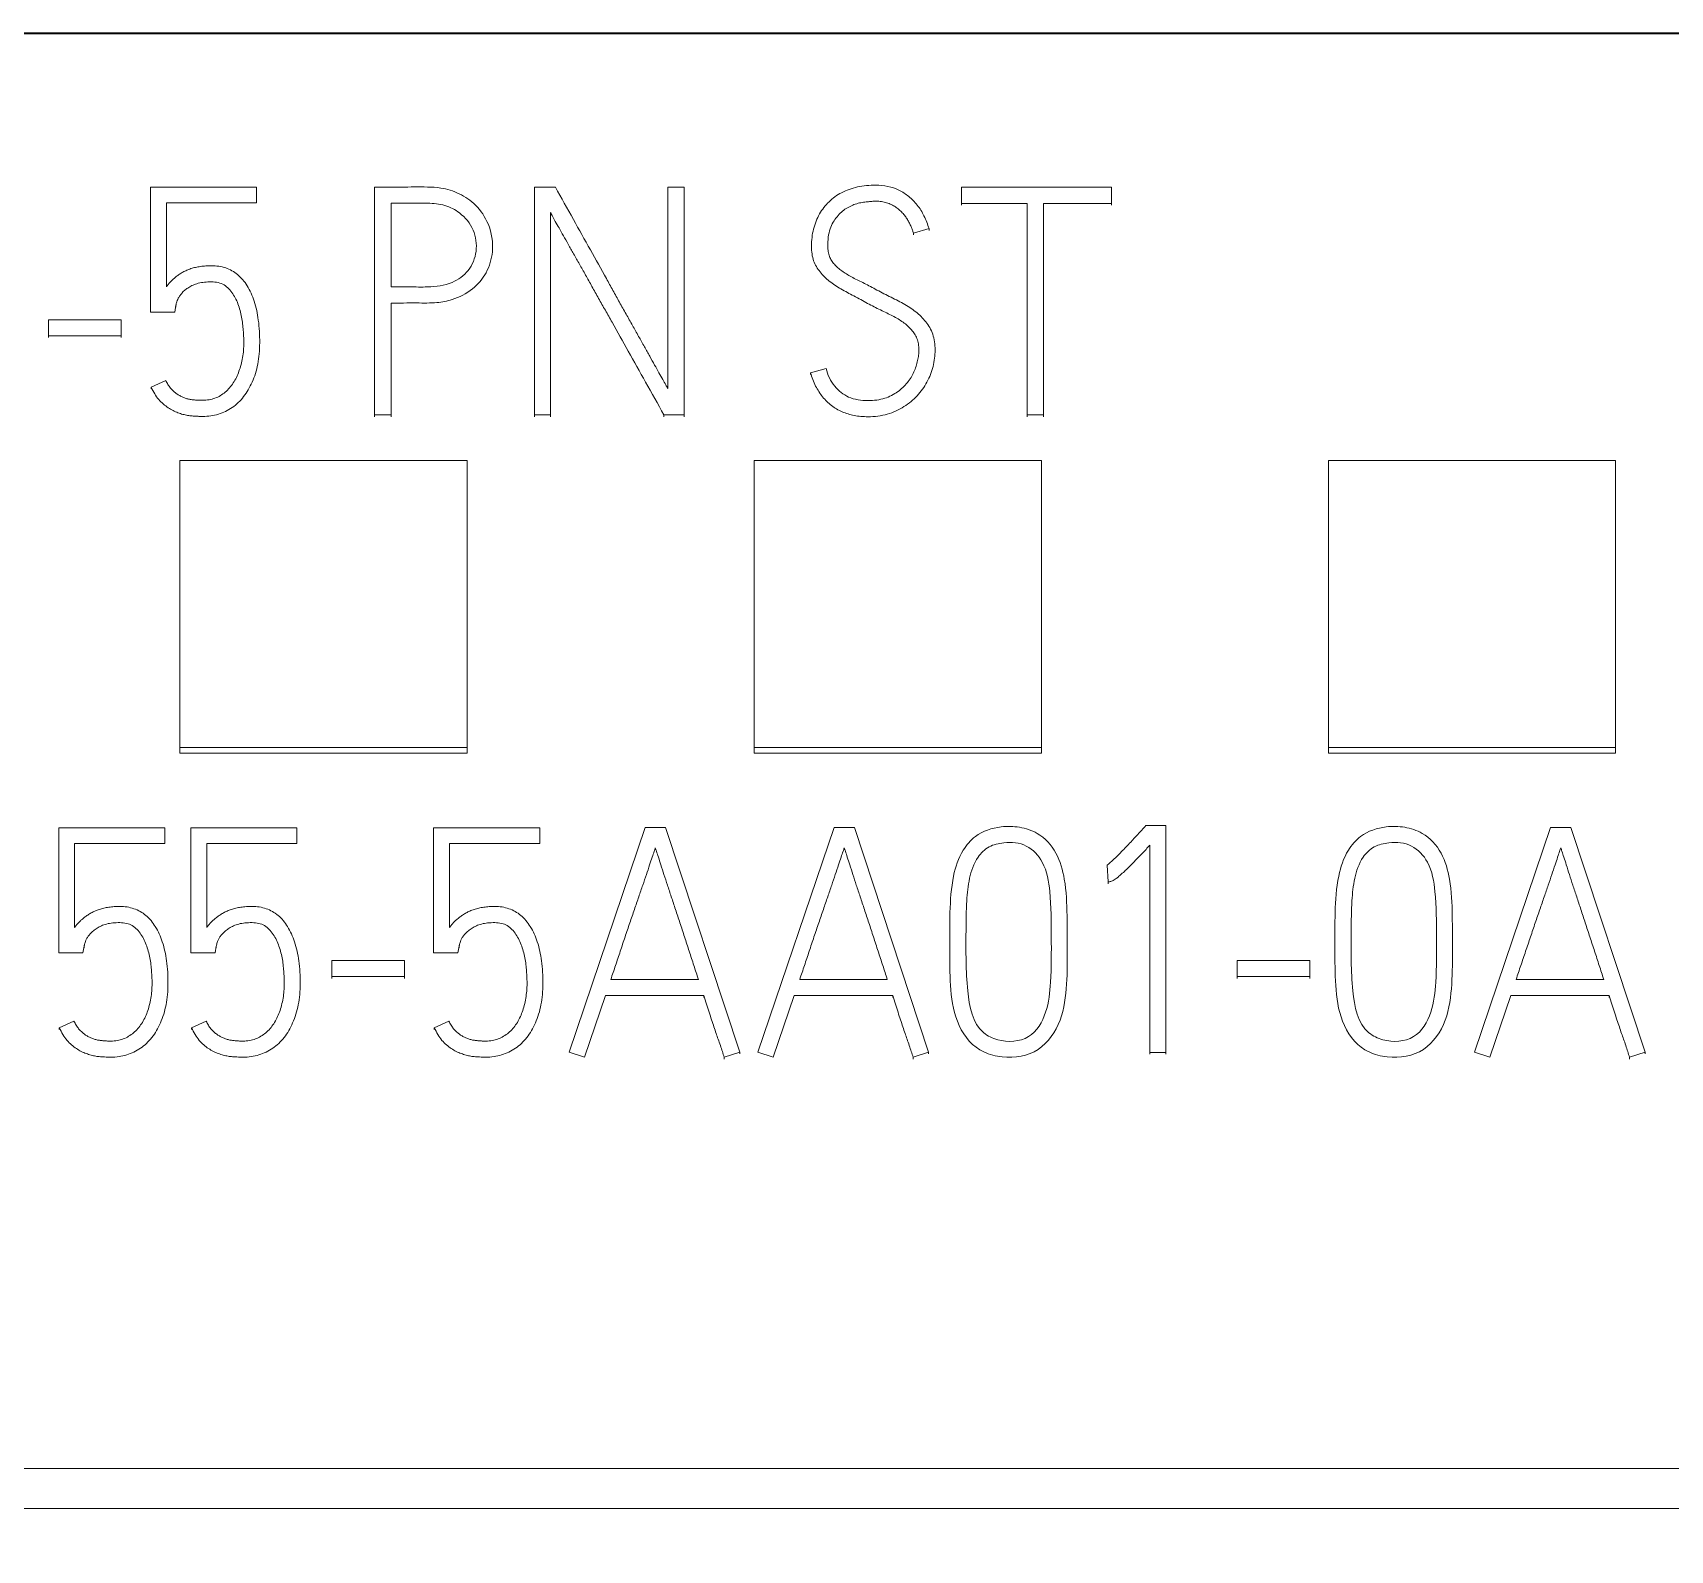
# Model space of a CAD drawing. Header units: millimetres. Extents: x 4137 to 6698, y 1400 to 3585.
# Drawn here: x 5122.82 to 5134.23, y 3077.21 to 3087.78 of the extents above; entities that cross this region are included whole.
import ezdxf

# ---------------------------------------------------------------- set-up
doc = ezdxf.new("R2010")
doc.units = ezdxf.units.MM
doc.layers.add('000-PI-Oprema', color=30, linetype='Continuous', lineweight=5)

msp = doc.modelspace()

# ---------------------------------------------------------------- linework, layer by layer
at = {"color": 0, "linetype": 'ByBlock', "lineweight": 0, "ltscale": 0.25}
msp.add_lwpolyline([(5111.448, 3087.785), (5146.248, 3087.785), (5146.248, 2940.778), (5111.448, 2940.778), (5111.448, 3087.785)], dxfattribs=at)
at = {"layer": '000-PI-Oprema', "color": 0, "linetype": 'ByBlock', "lineweight": 0}
for p, q in [((5141.248, 3087.778), (5116.448, 3087.778)), ((5123.642, 3086.71), (5123.642, 3085.838)), ((5124.381, 3086.71), (5123.642, 3086.71)), ((5124.381, 3086.6), (5124.381, 3086.71)), ((5125.204, 3085.123), (5125.204, 3086.71)), ((5126.318, 3086.71), (5126.318, 3085.123)), ((5126.463, 3086.71), (5126.318, 3086.71)), ((5127.359, 3086.71), (5127.246, 3086.71)), ((5127.246, 3086.71), (5127.246, 3085.306)), ((5127.359, 3085.123), (5127.359, 3086.71)), ((5130.337, 3086.708), (5129.292, 3086.708)), ((5129.292, 3086.708), (5129.292, 3086.596)), ((5130.337, 3086.596), (5130.337, 3086.708)), ((5123.753, 3086.6), (5124.381, 3086.6)), ((5123.753, 3086.015), (5123.753, 3086.6)), ((5125.318, 3086.015), (5125.318, 3086.598)), ((5126.429, 3085.123), (5126.429, 3086.532)), ((5129.292, 3086.596), (5129.749, 3086.596)), ((5129.292, 3086.596), (5129.292, 3086.583)), ((5129.749, 3086.596), (5129.749, 3085.123)), ((5129.862, 3085.123), (5129.862, 3086.596)), ((5129.862, 3086.596), (5130.337, 3086.596)), ((5130.337, 3086.596), (5130.337, 3086.583)), ((5128.957, 3086.389), (5129.066, 3086.42)), ((5129.066, 3086.42), (5129.066, 3086.407)), ((5126.025, 3086.284), (5126.025, 3086.296)), ((5128.247, 3086.299), (5128.247, 3086.287)), ((5128.957, 3086.389), (5128.957, 3086.376)), ((5123.642, 3085.838), (5123.811, 3085.838)), ((5123.811, 3085.838), (5123.82, 3085.887)), ((5123.82, 3085.887), (5123.82, 3085.874)), ((5125.318, 3085.902), (5125.318, 3085.123)), ((5123.438, 3085.786), (5122.932, 3085.786)), ((5122.932, 3085.786), (5122.932, 3085.673)), ((5123.438, 3085.673), (5123.438, 3085.786)), ((5122.932, 3085.673), (5123.438, 3085.673)), ((5122.932, 3085.673), (5122.932, 3085.661)), ((5123.438, 3085.673), (5123.438, 3085.661)), ((5124.403, 3085.62), (5124.403, 3085.633)), ((5129.108, 3085.562), (5129.108, 3085.574)), ((5128.349, 3085.447), (5128.24, 3085.416)), ((5128.24, 3085.416), (5128.24, 3085.403)), ((5123.749, 3085.363), (5123.647, 3085.317)), ((5123.647, 3085.317), (5123.647, 3085.304)), ((5125.204, 3085.123), (5125.204, 3085.11)), ((5125.318, 3085.123), (5125.204, 3085.123)), ((5125.318, 3085.123), (5125.318, 3085.11)), ((5126.318, 3085.123), (5126.318, 3085.11)), ((5126.318, 3085.123), (5126.429, 3085.123)), ((5126.429, 3085.123), (5126.429, 3085.11)), ((5127.219, 3085.123), (5127.359, 3085.123)), ((5127.219, 3085.123), (5127.219, 3085.11)), ((5127.359, 3085.123), (5127.359, 3085.11)), ((5129.749, 3085.123), (5129.862, 3085.123)), ((5129.749, 3085.123), (5129.749, 3085.11)), ((5129.862, 3085.123), (5129.862, 3085.11)), ((5123.848, 3084.806), (5125.848, 3084.806)), ((5123.848, 3082.805), (5123.848, 3084.806)), ((5125.848, 3084.806), (5125.848, 3082.805)), ((5127.848, 3082.805), (5127.848, 3084.806)), ((5127.848, 3084.806), (5129.848, 3084.806)), ((5129.848, 3084.806), (5129.848, 3082.805)), ((5131.848, 3084.806), (5131.848, 3082.805)), ((5133.848, 3084.806), (5131.848, 3084.806)), ((5133.848, 3082.805), (5133.848, 3084.806)), ((5125.848, 3082.805), (5123.848, 3082.805)), ((5123.848, 3082.805), (5123.848, 3082.767)), ((5123.848, 3082.767), (5125.848, 3082.767)), ((5125.848, 3082.805), (5125.848, 3082.767)), ((5129.848, 3082.805), (5127.848, 3082.805)), ((5127.848, 3082.805), (5127.848, 3082.767)), ((5127.848, 3082.767), (5129.848, 3082.767)), ((5129.848, 3082.805), (5129.848, 3082.767)), ((5131.848, 3082.805), (5133.848, 3082.805)), ((5131.848, 3082.805), (5131.848, 3082.767)), ((5133.848, 3082.767), (5131.848, 3082.767)), ((5133.848, 3082.805), (5133.848, 3082.767)), ((5123.742, 3082.247), (5123.003, 3082.247)), ((5123.003, 3082.247), (5123.003, 3081.375)), ((5123.742, 3082.137), (5123.742, 3082.247)), ((5124.663, 3082.247), (5123.924, 3082.247)), ((5123.924, 3082.247), (5123.924, 3081.375)), ((5124.663, 3082.137), (5124.663, 3082.247)), ((5126.354, 3082.247), (5125.615, 3082.247)), ((5125.615, 3082.247), (5125.615, 3081.375)), ((5126.354, 3082.137), (5126.354, 3082.247)), ((5127.088, 3082.249), (5126.558, 3080.684)), ((5127.23, 3082.249), (5127.088, 3082.249)), ((5127.747, 3080.684), (5127.23, 3082.249)), ((5128.404, 3082.249), (5127.874, 3080.684)), ((5128.546, 3082.249), (5128.404, 3082.249)), ((5129.063, 3080.684), (5128.546, 3082.249)), ((5130.575, 3082.262), (5130.715, 3082.262)), ((5130.715, 3082.262), (5130.715, 3080.681)), ((5133.395, 3082.249), (5132.865, 3080.684)), ((5133.537, 3082.249), (5133.395, 3082.249)), ((5134.054, 3080.684), (5133.537, 3082.249)), ((5123.114, 3081.551), (5123.114, 3082.137)), ((5123.114, 3082.137), (5123.742, 3082.137)), ((5124.035, 3081.551), (5124.035, 3082.137)), ((5124.035, 3082.137), (5124.663, 3082.137)), ((5125.726, 3081.551), (5125.726, 3082.137)), ((5125.726, 3082.137), (5126.354, 3082.137)), ((5130.604, 3080.681), (5130.604, 3082.125)), ((5130.313, 3081.87), (5130.306, 3081.987)), ((5130.306, 3081.987), (5130.306, 3081.974)), ((5130.313, 3081.87), (5130.313, 3081.857)), ((5123.172, 3081.375), (5123.181, 3081.423)), ((5123.181, 3081.423), (5123.181, 3081.411)), ((5124.093, 3081.375), (5124.101, 3081.423)), ((5124.101, 3081.423), (5124.101, 3081.411)), ((5125.784, 3081.375), (5125.792, 3081.423)), ((5125.792, 3081.423), (5125.792, 3081.411)), ((5129.21, 3081.49), (5129.21, 3081.477)), ((5130.029, 3081.459), (5130.029, 3081.471)), ((5131.893, 3081.49), (5131.893, 3081.477)), ((5132.712, 3081.459), (5132.712, 3081.471)), ((5123.003, 3081.375), (5123.172, 3081.375)), ((5123.924, 3081.375), (5124.093, 3081.375)), ((5124.905, 3081.322), (5124.905, 3081.21)), ((5125.411, 3081.322), (5124.905, 3081.322)), ((5125.411, 3081.21), (5125.411, 3081.322)), ((5125.615, 3081.375), (5125.784, 3081.375)), ((5131.212, 3081.322), (5131.718, 3081.322)), ((5131.212, 3081.21), (5131.212, 3081.322)), ((5131.718, 3081.322), (5131.718, 3081.21)), ((5123.764, 3081.157), (5123.764, 3081.169)), ((5124.685, 3081.157), (5124.685, 3081.169)), ((5124.905, 3081.21), (5125.411, 3081.21)), ((5124.905, 3081.21), (5124.905, 3081.197)), ((5125.411, 3081.21), (5125.411, 3081.197)), ((5126.376, 3081.157), (5126.376, 3081.169)), ((5127.459, 3081.19), (5126.849, 3081.19)), ((5128.775, 3081.19), (5128.165, 3081.19)), ((5131.212, 3081.21), (5131.212, 3081.197)), ((5131.718, 3081.21), (5131.212, 3081.21)), ((5131.718, 3081.21), (5131.718, 3081.197)), ((5133.766, 3081.19), (5133.156, 3081.19)), ((5126.665, 3080.649), (5126.811, 3081.078)), ((5126.811, 3081.078), (5127.497, 3081.078)), ((5127.497, 3081.078), (5127.497, 3081.065)), ((5127.981, 3080.649), (5128.127, 3081.078)), ((5128.127, 3081.078), (5128.813, 3081.078)), ((5128.813, 3081.078), (5128.813, 3081.065)), ((5132.971, 3080.649), (5133.118, 3081.078)), ((5133.118, 3081.078), (5133.804, 3081.078)), ((5133.804, 3081.078), (5133.804, 3081.065)), ((5123.109, 3080.9), (5123.007, 3080.853)), ((5123.007, 3080.853), (5123.007, 3080.841)), ((5124.03, 3080.9), (5123.928, 3080.853)), ((5123.928, 3080.853), (5123.928, 3080.841)), ((5125.721, 3080.9), (5125.619, 3080.853)), ((5125.619, 3080.853), (5125.619, 3080.841)), ((5126.558, 3080.684), (5126.665, 3080.649)), ((5127.639, 3080.649), (5127.747, 3080.684)), ((5127.639, 3080.649), (5127.639, 3080.636)), ((5127.747, 3080.684), (5127.747, 3080.671)), ((5127.874, 3080.684), (5127.981, 3080.649)), ((5128.955, 3080.649), (5129.063, 3080.684)), ((5128.955, 3080.649), (5128.955, 3080.636)), ((5129.063, 3080.684), (5129.063, 3080.671)), ((5130.715, 3080.681), (5130.604, 3080.681)), ((5130.604, 3080.681), (5130.604, 3080.669)), ((5130.715, 3080.681), (5130.715, 3080.669)), ((5132.865, 3080.684), (5132.971, 3080.649)), ((5133.946, 3080.649), (5134.054, 3080.684)), ((5133.946, 3080.649), (5133.946, 3080.636)), ((5134.054, 3080.684), (5134.054, 3080.671)), ((5141.248, 3077.784), (5116.448, 3077.784)), ((5141.348, 3077.504), (5116.348, 3077.504))]:
    msp.add_line(p, q, dxfattribs=at)
for points, knots in [([(5125.204, 3086.71), (5125.266, 3086.71), (5125.389, 3086.709), (5125.542, 3086.712), (5125.679, 3086.706), (5125.798, 3086.668), (5125.918, 3086.586), (5126.011, 3086.445), (5126.038, 3086.272), (5125.99, 3086.11), (5125.888, 3085.991), (5125.762, 3085.925), (5125.627, 3085.9), (5125.513, 3085.903), (5125.406, 3085.902), (5125.347, 3085.902), (5125.318, 3085.902)], [0, 0, 0, 0, 0.093054, 0.186108, 0.233138, 0.300348, 0.37133, 0.450927, 0.550731, 0.628401, 0.702858, 0.783505, 0.838036, 0.909661, 0.955896, 1, 1, 1, 1]), ([(5127.246, 3085.306), (5127.241, 3085.315), (5127.23, 3085.336), (5127.209, 3085.373), (5127.183, 3085.419), (5127.153, 3085.472), (5127.119, 3085.533), (5127.082, 3085.599), (5127.042, 3085.671), (5126.999, 3085.747), (5126.955, 3085.826), (5126.909, 3085.907), (5126.864, 3085.99), (5126.796, 3086.111), (5126.704, 3086.276), (5126.586, 3086.489), (5126.504, 3086.635), (5126.463, 3086.71)], [0, 0, 0, 0, 0.019057, 0.045144, 0.078261, 0.117077, 0.160259, 0.207807, 0.259003, 0.31313, 0.370188, 0.428711, 0.487234, 0.545757, 0.688172, 0.839586, 1, 1, 1, 1]), ([(5129.066, 3086.42), (5129.056, 3086.45), (5129.034, 3086.508), (5128.987, 3086.585), (5128.927, 3086.646), (5128.858, 3086.691), (5128.779, 3086.718), (5128.701, 3086.725), (5128.63, 3086.721), (5128.568, 3086.712), (5128.51, 3086.695), (5128.457, 3086.672), (5128.41, 3086.644), (5128.368, 3086.609), (5128.332, 3086.568), (5128.302, 3086.523), (5128.278, 3086.472), (5128.26, 3086.417), (5128.249, 3086.358), (5128.246, 3086.3), (5128.249, 3086.245), (5128.26, 3086.197), (5128.28, 3086.155), (5128.306, 3086.118), (5128.336, 3086.084), (5128.371, 3086.053), (5128.41, 3086.025), (5128.452, 3085.999), (5128.497, 3085.975), (5128.543, 3085.951), (5128.59, 3085.926), (5128.637, 3085.9), (5128.682, 3085.876), (5128.727, 3085.854), (5128.77, 3085.833), (5128.811, 3085.813), (5128.85, 3085.792), (5128.885, 3085.769), (5128.916, 3085.744), (5128.943, 3085.717), (5128.966, 3085.688), (5128.983, 3085.655), (5128.993, 3085.616), (5128.996, 3085.577), (5128.993, 3085.538), (5128.987, 3085.501), (5128.976, 3085.461), (5128.961, 3085.421), (5128.941, 3085.383), (5128.915, 3085.347), (5128.884, 3085.313), (5128.847, 3085.283), (5128.805, 3085.257), (5128.756, 3085.236), (5128.7, 3085.225), (5128.615, 3085.219), (5128.505, 3085.235), (5128.398, 3085.32), (5128.358, 3085.402), (5128.349, 3085.447)], [0, 0, 0, 0, 0.029502, 0.056552, 0.082213, 0.107035, 0.131706, 0.157625, 0.177725, 0.196768, 0.215008, 0.232485, 0.249262, 0.265692, 0.282067, 0.298646, 0.315747, 0.333416, 0.35172, 0.370963, 0.387214, 0.402039, 0.415923, 0.429557, 0.443355, 0.457518, 0.472137, 0.48722, 0.502837, 0.518847, 0.535063, 0.551489, 0.567151, 0.582304, 0.596956, 0.611001, 0.624363, 0.637091, 0.649186, 0.660727, 0.671894, 0.683121, 0.695107, 0.708316, 0.719066, 0.730707, 0.743348, 0.756492, 0.769735, 0.783289, 0.797204, 0.811603, 0.826753, 0.842746, 0.859925, 0.878764, 0.920226, 0.957605, 1, 1, 1, 1]), ([(5125.318, 3086.598), (5125.36, 3086.598), (5125.445, 3086.597), (5125.571, 3086.6), (5125.693, 3086.589), (5125.811, 3086.529), (5125.902, 3086.416), (5125.924, 3086.263), (5125.867, 3086.122), (5125.737, 3086.029), (5125.588, 3086.011), (5125.445, 3086.015), (5125.36, 3086.015), (5125.318, 3086.015)], [0, 0, 0, 0, 0.084625, 0.169251, 0.250364, 0.325848, 0.426643, 0.527499, 0.623199, 0.715506, 0.830749, 0.915375, 1, 1, 1, 1]), ([(5126.429, 3086.532), (5126.434, 3086.523), (5126.445, 3086.503), (5126.464, 3086.467), (5126.49, 3086.422), (5126.52, 3086.369), (5126.554, 3086.309), (5126.591, 3086.243), (5126.631, 3086.171), (5126.674, 3086.096), (5126.718, 3086.016), (5126.764, 3085.934), (5126.811, 3085.851), (5126.88, 3085.729), (5126.973, 3085.562), (5127.094, 3085.347), (5127.177, 3085.199), (5127.219, 3085.123)], [0, 0, 0, 0, 0.017881, 0.043036, 0.075471, 0.113785, 0.156579, 0.203853, 0.254825, 0.308715, 0.365522, 0.423995, 0.482881, 0.542179, 0.685414, 0.838021, 1, 1, 1, 1]), ([(5128.24, 3085.416), (5128.249, 3085.384), (5128.272, 3085.325), (5128.321, 3085.247), (5128.384, 3085.185), (5128.46, 3085.141), (5128.546, 3085.115), (5128.631, 3085.108), (5128.709, 3085.113), (5128.775, 3085.126), (5128.836, 3085.149), (5128.891, 3085.179), (5128.941, 3085.214), (5128.984, 3085.255), (5129.021, 3085.301), (5129.052, 3085.351), (5129.077, 3085.404), (5129.095, 3085.46), (5129.105, 3085.517), (5129.109, 3085.575), (5129.105, 3085.631), (5129.093, 3085.684), (5129.072, 3085.731), (5129.043, 3085.772), (5129.011, 3085.809), (5128.973, 3085.842), (5128.931, 3085.871), (5128.886, 3085.899), (5128.838, 3085.924), (5128.789, 3085.948), (5128.739, 3085.973), (5128.693, 3085.998), (5128.648, 3086.022), (5128.605, 3086.044), (5128.565, 3086.064), (5128.526, 3086.083), (5128.491, 3086.104), (5128.459, 3086.125), (5128.43, 3086.147), (5128.406, 3086.171), (5128.386, 3086.198), (5128.371, 3086.227), (5128.362, 3086.261), (5128.359, 3086.306), (5128.362, 3086.359), (5128.374, 3086.417), (5128.396, 3086.464), (5128.423, 3086.503), (5128.454, 3086.536), (5128.488, 3086.561), (5128.524, 3086.58), (5128.561, 3086.595), (5128.599, 3086.603), (5128.634, 3086.607), (5128.666, 3086.61), (5128.699, 3086.612), (5128.734, 3086.61), (5128.77, 3086.602), (5128.803, 3086.589), (5128.831, 3086.572), (5128.857, 3086.553), (5128.88, 3086.531), (5128.899, 3086.508), (5128.916, 3086.484), (5128.929, 3086.459), (5128.941, 3086.434), (5128.95, 3086.411), (5128.955, 3086.396), (5128.957, 3086.389)], [0, 0, 0, 0, 0.030216, 0.057834, 0.084112, 0.110126, 0.13699, 0.166062, 0.187444, 0.207786, 0.227532, 0.246694, 0.265147, 0.28321, 0.301078, 0.318906, 0.33698, 0.354995, 0.372624, 0.390132, 0.408102, 0.424528, 0.439934, 0.454952, 0.469937, 0.485134, 0.500714, 0.516729, 0.533253, 0.550073, 0.566929, 0.583824, 0.598837, 0.613277, 0.627146, 0.64033, 0.652736, 0.664395, 0.675364, 0.685785, 0.695827, 0.705789, 0.716159, 0.727332, 0.74751, 0.765141, 0.780786, 0.795151, 0.808601, 0.821478, 0.833928, 0.845962, 0.857807, 0.868933, 0.878649, 0.88698, 0.899043, 0.910208, 0.920757, 0.930874, 0.940594, 0.950061, 0.959303, 0.96829, 0.9771, 0.985473, 0.993098, 1, 1, 1, 1]), ([(5123.647, 3085.317), (5123.654, 3085.301), (5123.67, 3085.27), (5123.698, 3085.23), (5123.731, 3085.198), (5123.764, 3085.173), (5123.799, 3085.152), (5123.833, 3085.137), (5123.867, 3085.126), (5123.9, 3085.119), (5123.932, 3085.115), (5123.96, 3085.114), (5123.985, 3085.112), (5124.018, 3085.112), (5124.062, 3085.115), (5124.116, 3085.126), (5124.166, 3085.146), (5124.213, 3085.173), (5124.255, 3085.208), (5124.293, 3085.25), (5124.325, 3085.298), (5124.352, 3085.352), (5124.375, 3085.412), (5124.391, 3085.478), (5124.401, 3085.55), (5124.405, 3085.652), (5124.398, 3085.776), (5124.371, 3085.911), (5124.323, 3086.021), (5124.255, 3086.103), (5124.167, 3086.153), (5124.088, 3086.163), (5124.029, 3086.161), (5123.991, 3086.157), (5123.957, 3086.151), (5123.925, 3086.142), (5123.895, 3086.131), (5123.869, 3086.118), (5123.844, 3086.103), (5123.822, 3086.087), (5123.802, 3086.07), (5123.784, 3086.052), (5123.767, 3086.034), (5123.758, 3086.021), (5123.753, 3086.015)], [0, 0, 0, 0, 0.024069, 0.045895, 0.065947, 0.084694, 0.102332, 0.119106, 0.135048, 0.150058, 0.164263, 0.177124, 0.187995, 0.196882, 0.221955, 0.246228, 0.270266, 0.294235, 0.318316, 0.3431, 0.368916, 0.395996, 0.424718, 0.455141, 0.487371, 0.521739, 0.59301, 0.653818, 0.706175, 0.751859, 0.794087, 0.838462, 0.856298, 0.873015, 0.888721, 0.903495, 0.9174, 0.930548, 0.943125, 0.955271, 0.967063, 0.978466, 0.989425, 1, 1, 1, 1]), ([(5123.82, 3085.887), (5123.82, 3085.889), (5123.821, 3085.895), (5123.824, 3085.905), (5123.829, 3085.92), (5123.836, 3085.937), (5123.849, 3085.956), (5123.864, 3085.975), (5123.884, 3085.994), (5123.91, 3086.012), (5123.94, 3086.028), (5123.977, 3086.041), (5124.02, 3086.048), (5124.067, 3086.051), (5124.114, 3086.047), (5124.156, 3086.03), (5124.19, 3086.002), (5124.216, 3085.967), (5124.239, 3085.928), (5124.257, 3085.885), (5124.27, 3085.839), (5124.28, 3085.792), (5124.286, 3085.746), (5124.289, 3085.702), (5124.292, 3085.662), (5124.293, 3085.619), (5124.291, 3085.573), (5124.285, 3085.522), (5124.274, 3085.473), (5124.26, 3085.427), (5124.242, 3085.384), (5124.22, 3085.345), (5124.194, 3085.311), (5124.164, 3085.281), (5124.13, 3085.256), (5124.092, 3085.238), (5124.05, 3085.227), (5124.012, 3085.224), (5123.981, 3085.225), (5123.956, 3085.226), (5123.932, 3085.228), (5123.908, 3085.232), (5123.884, 3085.239), (5123.862, 3085.248), (5123.84, 3085.26), (5123.819, 3085.274), (5123.799, 3085.29), (5123.78, 3085.31), (5123.763, 3085.335), (5123.753, 3085.353), (5123.749, 3085.363)], [0, 0, 0, 0, 0.003835, 0.010291, 0.019409, 0.030552, 0.043292, 0.05784, 0.074033, 0.091897, 0.111744, 0.133944, 0.159245, 0.188187, 0.215554, 0.240583, 0.265389, 0.291021, 0.31727, 0.344637, 0.372616, 0.400483, 0.428409, 0.454895, 0.478324, 0.498718, 0.529219, 0.559061, 0.588457, 0.616902, 0.643928, 0.66984, 0.694837, 0.719271, 0.743714, 0.768159, 0.792837, 0.81861, 0.833136, 0.847541, 0.86185, 0.876011, 0.890073, 0.904195, 0.91847, 0.932995, 0.947925, 0.96372, 0.980987, 1, 1, 1, 1]), ([(5129.696, 3082.25), (5129.739, 3082.243), (5129.844, 3082.209), (5129.963, 3082.076), (5130.02, 3081.868), (5130.029, 3081.634), (5130.029, 3081.38), (5130.028, 3081.126), (5129.988, 3080.869), (5129.817, 3080.655), (5129.582, 3080.636), (5129.372, 3080.706), (5129.243, 3080.894), (5129.21, 3081.149), (5129.21, 3081.403), (5129.209, 3081.657), (5129.223, 3081.891), (5129.283, 3082.076), (5129.398, 3082.21), (5129.546, 3082.26), (5129.654, 3082.257), (5129.696, 3082.25)], [0, 0, 0, 0, 0.03125, 0.078125, 0.125, 0.1875, 0.25, 0.3125, 0.375, 0.4375, 0.5, 0.53125, 0.59375, 0.65625, 0.71875, 0.78125, 0.84375, 0.890625, 0.921875, 0.96875, 1, 1, 1, 1]), ([(5130.306, 3081.987), (5130.321, 3081.999), (5130.355, 3082.028), (5130.409, 3082.083), (5130.466, 3082.142), (5130.522, 3082.203), (5130.557, 3082.241), (5130.575, 3082.262)], [0, 0, 0, 0, 0.14828, 0.351812, 0.596934, 0.786757, 1, 1, 1, 1]), ([(5132.379, 3082.25), (5132.422, 3082.243), (5132.527, 3082.209), (5132.646, 3082.076), (5132.703, 3081.868), (5132.712, 3081.634), (5132.712, 3081.38), (5132.711, 3081.126), (5132.671, 3080.869), (5132.5, 3080.655), (5132.265, 3080.636), (5132.055, 3080.706), (5131.926, 3080.894), (5131.893, 3081.149), (5131.893, 3081.403), (5131.892, 3081.657), (5131.906, 3081.891), (5131.966, 3082.076), (5132.081, 3082.21), (5132.229, 3082.26), (5132.336, 3082.257), (5132.379, 3082.25)], [0, 0, 0, 0, 0.03125, 0.078125, 0.125, 0.1875, 0.25, 0.3125, 0.375, 0.4375, 0.5, 0.53125, 0.59375, 0.65625, 0.71875, 0.78125, 0.84375, 0.890625, 0.921875, 0.96875, 1, 1, 1, 1]), ([(5126.849, 3081.19), (5126.86, 3081.223), (5126.882, 3081.288), (5126.915, 3081.387), (5126.948, 3081.486), (5126.981, 3081.583), (5127.013, 3081.676), (5127.043, 3081.764), (5127.071, 3081.845), (5127.096, 3081.919), (5127.118, 3081.984), (5127.136, 3082.038), (5127.149, 3082.078), (5127.157, 3082.1), (5127.159, 3082.108)], [0, 0, 0, 0, 0.106118, 0.213594, 0.322428, 0.429305, 0.530911, 0.627246, 0.716632, 0.797389, 0.869519, 0.929228, 0.972722, 1, 1, 1, 1]), ([(5127.159, 3082.108), (5127.162, 3082.1), (5127.169, 3082.078), (5127.182, 3082.038), (5127.199, 3081.984), (5127.22, 3081.919), (5127.244, 3081.845), (5127.271, 3081.764), (5127.3, 3081.676), (5127.331, 3081.583), (5127.363, 3081.486), (5127.395, 3081.387), (5127.427, 3081.288), (5127.449, 3081.223), (5127.459, 3081.19)], [0, 0, 0, 0, 0.027336, 0.070868, 0.130595, 0.202708, 0.283396, 0.372662, 0.4689, 0.570509, 0.677489, 0.786433, 0.893936, 1, 1, 1, 1]), ([(5128.165, 3081.19), (5128.176, 3081.223), (5128.198, 3081.288), (5128.231, 3081.387), (5128.264, 3081.486), (5128.297, 3081.583), (5128.329, 3081.676), (5128.359, 3081.764), (5128.387, 3081.845), (5128.412, 3081.919), (5128.434, 3081.984), (5128.452, 3082.038), (5128.465, 3082.078), (5128.473, 3082.1), (5128.475, 3082.108)], [0, 0, 0, 0, 0.106118, 0.213594, 0.322428, 0.429305, 0.530911, 0.627246, 0.716632, 0.797389, 0.869519, 0.929228, 0.972722, 1, 1, 1, 1]), ([(5128.475, 3082.108), (5128.478, 3082.1), (5128.485, 3082.078), (5128.498, 3082.038), (5128.515, 3081.984), (5128.536, 3081.919), (5128.56, 3081.845), (5128.587, 3081.764), (5128.616, 3081.676), (5128.647, 3081.583), (5128.679, 3081.486), (5128.711, 3081.387), (5128.743, 3081.288), (5128.765, 3081.223), (5128.775, 3081.19)], [0, 0, 0, 0, 0.027336, 0.070868, 0.130595, 0.202708, 0.283396, 0.372662, 0.4689, 0.570509, 0.677489, 0.786433, 0.893936, 1, 1, 1, 1]), ([(5129.484, 3082.114), (5129.515, 3082.13), (5129.603, 3082.15), (5129.752, 3082.139), (5129.88, 3081.997), (5129.917, 3081.766), (5129.917, 3081.487), (5129.919, 3081.205), (5129.893, 3080.961), (5129.78, 3080.761), (5129.575, 3080.748), (5129.373, 3080.845), (5129.333, 3081.083), (5129.322, 3081.314), (5129.323, 3081.528), (5129.325, 3081.721), (5129.342, 3081.895), (5129.388, 3082.032), (5129.453, 3082.097), (5129.484, 3082.114)], [0, 0, 0, 0, 0.03125, 0.078125, 0.125, 0.1875, 0.28125, 0.375, 0.4375, 0.5, 0.5625, 0.59375, 0.6875, 0.75, 0.8125, 0.875, 0.921875, 0.96875, 1, 1, 1, 1]), ([(5130.604, 3082.125), (5130.586, 3082.106), (5130.553, 3082.071), (5130.507, 3082.023), (5130.468, 3081.983), (5130.435, 3081.951), (5130.407, 3081.925), (5130.384, 3081.905), (5130.365, 3081.89), (5130.35, 3081.88), (5130.338, 3081.874), (5130.328, 3081.872), (5130.32, 3081.87), (5130.316, 3081.87), (5130.313, 3081.87)], [0, 0, 0, 0, 0.200504, 0.370797, 0.510902, 0.6264, 0.722885, 0.800448, 0.861213, 0.907383, 0.939504, 0.963232, 0.983337, 1, 1, 1, 1]), ([(5132.167, 3082.114), (5132.198, 3082.13), (5132.286, 3082.15), (5132.435, 3082.139), (5132.563, 3081.997), (5132.6, 3081.766), (5132.6, 3081.487), (5132.602, 3081.205), (5132.576, 3080.961), (5132.463, 3080.761), (5132.258, 3080.748), (5132.056, 3080.845), (5132.016, 3081.083), (5132.005, 3081.314), (5132.006, 3081.528), (5132.008, 3081.721), (5132.025, 3081.895), (5132.071, 3082.032), (5132.136, 3082.097), (5132.167, 3082.114)], [0, 0, 0, 0, 0.03125, 0.078125, 0.125, 0.1875, 0.28125, 0.375, 0.4375, 0.5, 0.5625, 0.59375, 0.6875, 0.75, 0.8125, 0.875, 0.921875, 0.96875, 1, 1, 1, 1]), ([(5133.156, 3081.19), (5133.166, 3081.223), (5133.188, 3081.288), (5133.222, 3081.387), (5133.255, 3081.486), (5133.288, 3081.583), (5133.32, 3081.676), (5133.35, 3081.764), (5133.378, 3081.845), (5133.403, 3081.919), (5133.425, 3081.984), (5133.443, 3082.038), (5133.456, 3082.078), (5133.463, 3082.1), (5133.466, 3082.108)], [0, 0, 0, 0, 0.106118, 0.213594, 0.322428, 0.429305, 0.530911, 0.627246, 0.716632, 0.797389, 0.869519, 0.929228, 0.972722, 1, 1, 1, 1]), ([(5133.466, 3082.108), (5133.469, 3082.1), (5133.476, 3082.078), (5133.489, 3082.038), (5133.506, 3081.984), (5133.527, 3081.919), (5133.551, 3081.845), (5133.578, 3081.764), (5133.607, 3081.676), (5133.637, 3081.583), (5133.669, 3081.486), (5133.702, 3081.387), (5133.734, 3081.288), (5133.755, 3081.223), (5133.766, 3081.19)], [0, 0, 0, 0, 0.027336, 0.070868, 0.130595, 0.202708, 0.283396, 0.372662, 0.4689, 0.570509, 0.677489, 0.786433, 0.893936, 1, 1, 1, 1]), ([(5123.007, 3080.853), (5123.015, 3080.837), (5123.031, 3080.807), (5123.059, 3080.766), (5123.091, 3080.734), (5123.125, 3080.709), (5123.159, 3080.688), (5123.194, 3080.674), (5123.228, 3080.663), (5123.261, 3080.655), (5123.293, 3080.652), (5123.321, 3080.65), (5123.345, 3080.649), (5123.379, 3080.648), (5123.423, 3080.651), (5123.477, 3080.663), (5123.527, 3080.683), (5123.574, 3080.71), (5123.616, 3080.744), (5123.654, 3080.786), (5123.686, 3080.834), (5123.713, 3080.889), (5123.736, 3080.949), (5123.752, 3081.015), (5123.762, 3081.086), (5123.766, 3081.189), (5123.759, 3081.313), (5123.731, 3081.448), (5123.683, 3081.557), (5123.616, 3081.639), (5123.528, 3081.69), (5123.449, 3081.7), (5123.39, 3081.698), (5123.352, 3081.694), (5123.318, 3081.687), (5123.286, 3081.678), (5123.256, 3081.667), (5123.229, 3081.654), (5123.205, 3081.639), (5123.183, 3081.624), (5123.163, 3081.607), (5123.145, 3081.589), (5123.128, 3081.57), (5123.118, 3081.558), (5123.114, 3081.551)], [0, 0, 0, 0, 0.024069, 0.045895, 0.065947, 0.084694, 0.102332, 0.119106, 0.135048, 0.150058, 0.164263, 0.177124, 0.187995, 0.196882, 0.221955, 0.246228, 0.270266, 0.294235, 0.318316, 0.3431, 0.368916, 0.395996, 0.424718, 0.455141, 0.487371, 0.521739, 0.59301, 0.653818, 0.706175, 0.751859, 0.794087, 0.838462, 0.856298, 0.873015, 0.888721, 0.903495, 0.9174, 0.930548, 0.943125, 0.955271, 0.967063, 0.978466, 0.989425, 1, 1, 1, 1]), ([(5123.928, 3080.853), (5123.936, 3080.837), (5123.952, 3080.807), (5123.98, 3080.766), (5124.012, 3080.734), (5124.046, 3080.709), (5124.08, 3080.688), (5124.115, 3080.674), (5124.149, 3080.663), (5124.182, 3080.655), (5124.214, 3080.652), (5124.242, 3080.65), (5124.266, 3080.649), (5124.3, 3080.648), (5124.344, 3080.651), (5124.398, 3080.663), (5124.448, 3080.683), (5124.495, 3080.71), (5124.537, 3080.744), (5124.575, 3080.786), (5124.607, 3080.834), (5124.634, 3080.889), (5124.657, 3080.949), (5124.673, 3081.015), (5124.683, 3081.086), (5124.687, 3081.189), (5124.68, 3081.313), (5124.652, 3081.448), (5124.604, 3081.557), (5124.537, 3081.639), (5124.449, 3081.69), (5124.37, 3081.7), (5124.311, 3081.698), (5124.273, 3081.694), (5124.238, 3081.687), (5124.206, 3081.678), (5124.177, 3081.667), (5124.15, 3081.654), (5124.126, 3081.639), (5124.104, 3081.624), (5124.084, 3081.607), (5124.065, 3081.589), (5124.049, 3081.57), (5124.039, 3081.558), (5124.035, 3081.551)], [0, 0, 0, 0, 0.024069, 0.045895, 0.065947, 0.084694, 0.102332, 0.119106, 0.135048, 0.150058, 0.164263, 0.177124, 0.187995, 0.196882, 0.221955, 0.246228, 0.270266, 0.294235, 0.318316, 0.3431, 0.368916, 0.395996, 0.424718, 0.455141, 0.487371, 0.521739, 0.59301, 0.653818, 0.706175, 0.751859, 0.794087, 0.838462, 0.856298, 0.873015, 0.888721, 0.903495, 0.9174, 0.930548, 0.943125, 0.955271, 0.967063, 0.978466, 0.989425, 1, 1, 1, 1]), ([(5125.619, 3080.853), (5125.627, 3080.837), (5125.643, 3080.807), (5125.671, 3080.766), (5125.703, 3080.734), (5125.737, 3080.709), (5125.771, 3080.688), (5125.806, 3080.674), (5125.84, 3080.663), (5125.873, 3080.655), (5125.905, 3080.652), (5125.933, 3080.65), (5125.957, 3080.649), (5125.991, 3080.648), (5126.035, 3080.651), (5126.089, 3080.663), (5126.139, 3080.683), (5126.186, 3080.71), (5126.228, 3080.744), (5126.266, 3080.786), (5126.298, 3080.834), (5126.325, 3080.889), (5126.348, 3080.949), (5126.364, 3081.015), (5126.374, 3081.086), (5126.378, 3081.189), (5126.371, 3081.313), (5126.343, 3081.448), (5126.295, 3081.557), (5126.228, 3081.639), (5126.14, 3081.69), (5126.061, 3081.7), (5126.002, 3081.698), (5125.964, 3081.694), (5125.929, 3081.687), (5125.897, 3081.678), (5125.868, 3081.667), (5125.841, 3081.654), (5125.817, 3081.639), (5125.795, 3081.624), (5125.775, 3081.607), (5125.756, 3081.589), (5125.74, 3081.57), (5125.73, 3081.558), (5125.726, 3081.551)], [0, 0, 0, 0, 0.024069, 0.045895, 0.065947, 0.084694, 0.102332, 0.119106, 0.135048, 0.150058, 0.164263, 0.177124, 0.187995, 0.196882, 0.221955, 0.246228, 0.270266, 0.294235, 0.318316, 0.3431, 0.368916, 0.395996, 0.424718, 0.455141, 0.487371, 0.521739, 0.59301, 0.653818, 0.706175, 0.751859, 0.794087, 0.838462, 0.856298, 0.873015, 0.888721, 0.903495, 0.9174, 0.930548, 0.943125, 0.955271, 0.967063, 0.978466, 0.989425, 1, 1, 1, 1]), ([(5123.181, 3081.423), (5123.181, 3081.426), (5123.182, 3081.431), (5123.185, 3081.442), (5123.189, 3081.456), (5123.197, 3081.474), (5123.209, 3081.492), (5123.225, 3081.511), (5123.245, 3081.531), (5123.271, 3081.548), (5123.301, 3081.565), (5123.338, 3081.578), (5123.381, 3081.585), (5123.428, 3081.587), (5123.475, 3081.583), (5123.517, 3081.567), (5123.55, 3081.539), (5123.577, 3081.504), (5123.6, 3081.464), (5123.617, 3081.421), (5123.631, 3081.376), (5123.641, 3081.329), (5123.647, 3081.282), (5123.65, 3081.238), (5123.653, 3081.198), (5123.654, 3081.156), (5123.652, 3081.11), (5123.646, 3081.059), (5123.635, 3081.01), (5123.621, 3080.964), (5123.603, 3080.921), (5123.581, 3080.882), (5123.555, 3080.847), (5123.525, 3080.818), (5123.491, 3080.793), (5123.453, 3080.774), (5123.411, 3080.763), (5123.373, 3080.76), (5123.342, 3080.761), (5123.317, 3080.763), (5123.293, 3080.765), (5123.268, 3080.769), (5123.245, 3080.776), (5123.222, 3080.785), (5123.201, 3080.796), (5123.18, 3080.81), (5123.16, 3080.827), (5123.141, 3080.847), (5123.124, 3080.871), (5123.114, 3080.89), (5123.109, 3080.9)], [0, 0, 0, 0, 0.003835, 0.010291, 0.019409, 0.030552, 0.043292, 0.05784, 0.074033, 0.091897, 0.111744, 0.133944, 0.159245, 0.188187, 0.215554, 0.240583, 0.265389, 0.291021, 0.31727, 0.344637, 0.372616, 0.400483, 0.428409, 0.454895, 0.478324, 0.498718, 0.529219, 0.559061, 0.588457, 0.616902, 0.643928, 0.66984, 0.694837, 0.719271, 0.743714, 0.768159, 0.792837, 0.81861, 0.833136, 0.847541, 0.86185, 0.876011, 0.890073, 0.904195, 0.91847, 0.932995, 0.947925, 0.96372, 0.980987, 1, 1, 1, 1]), ([(5124.101, 3081.423), (5124.102, 3081.426), (5124.103, 3081.431), (5124.106, 3081.442), (5124.11, 3081.456), (5124.118, 3081.474), (5124.13, 3081.492), (5124.146, 3081.511), (5124.166, 3081.531), (5124.192, 3081.548), (5124.222, 3081.565), (5124.259, 3081.578), (5124.302, 3081.585), (5124.349, 3081.587), (5124.396, 3081.583), (5124.438, 3081.567), (5124.471, 3081.539), (5124.498, 3081.504), (5124.521, 3081.464), (5124.538, 3081.421), (5124.552, 3081.376), (5124.562, 3081.329), (5124.568, 3081.282), (5124.571, 3081.238), (5124.574, 3081.198), (5124.575, 3081.156), (5124.573, 3081.11), (5124.567, 3081.059), (5124.556, 3081.01), (5124.542, 3080.964), (5124.524, 3080.921), (5124.502, 3080.882), (5124.476, 3080.847), (5124.446, 3080.818), (5124.412, 3080.793), (5124.374, 3080.774), (5124.332, 3080.763), (5124.294, 3080.76), (5124.263, 3080.761), (5124.238, 3080.763), (5124.214, 3080.765), (5124.189, 3080.769), (5124.166, 3080.776), (5124.143, 3080.785), (5124.122, 3080.796), (5124.101, 3080.81), (5124.081, 3080.827), (5124.062, 3080.847), (5124.045, 3080.871), (5124.035, 3080.89), (5124.03, 3080.9)], [0, 0, 0, 0, 0.003835, 0.010291, 0.019409, 0.030552, 0.043292, 0.05784, 0.074033, 0.091897, 0.111744, 0.133944, 0.159245, 0.188187, 0.215554, 0.240583, 0.265389, 0.291021, 0.31727, 0.344637, 0.372616, 0.400483, 0.428409, 0.454895, 0.478324, 0.498718, 0.529219, 0.559061, 0.588457, 0.616902, 0.643928, 0.66984, 0.694837, 0.719271, 0.743714, 0.768159, 0.792837, 0.81861, 0.833136, 0.847541, 0.86185, 0.876011, 0.890073, 0.904195, 0.91847, 0.932995, 0.947925, 0.96372, 0.980987, 1, 1, 1, 1]), ([(5125.792, 3081.423), (5125.793, 3081.426), (5125.794, 3081.431), (5125.797, 3081.442), (5125.801, 3081.456), (5125.809, 3081.474), (5125.821, 3081.492), (5125.837, 3081.511), (5125.857, 3081.531), (5125.883, 3081.548), (5125.913, 3081.565), (5125.95, 3081.578), (5125.993, 3081.585), (5126.04, 3081.587), (5126.087, 3081.583), (5126.129, 3081.567), (5126.162, 3081.539), (5126.189, 3081.504), (5126.212, 3081.464), (5126.229, 3081.421), (5126.243, 3081.376), (5126.253, 3081.329), (5126.259, 3081.282), (5126.262, 3081.238), (5126.265, 3081.198), (5126.266, 3081.156), (5126.264, 3081.11), (5126.257, 3081.059), (5126.247, 3081.01), (5126.233, 3080.964), (5126.215, 3080.921), (5126.193, 3080.882), (5126.167, 3080.847), (5126.137, 3080.818), (5126.103, 3080.793), (5126.065, 3080.774), (5126.023, 3080.763), (5125.985, 3080.76), (5125.954, 3080.761), (5125.929, 3080.763), (5125.905, 3080.765), (5125.88, 3080.769), (5125.857, 3080.776), (5125.834, 3080.785), (5125.813, 3080.796), (5125.792, 3080.81), (5125.772, 3080.827), (5125.753, 3080.847), (5125.736, 3080.871), (5125.726, 3080.89), (5125.721, 3080.9)], [0, 0, 0, 0, 0.003835, 0.010291, 0.019409, 0.030552, 0.043292, 0.05784, 0.074033, 0.091897, 0.111744, 0.133944, 0.159245, 0.188187, 0.215554, 0.240583, 0.265389, 0.291021, 0.31727, 0.344637, 0.372616, 0.400483, 0.428409, 0.454895, 0.478324, 0.498718, 0.529219, 0.559061, 0.588457, 0.616902, 0.643928, 0.66984, 0.694837, 0.719271, 0.743714, 0.768159, 0.792837, 0.81861, 0.833136, 0.847541, 0.86185, 0.876011, 0.890073, 0.904195, 0.91847, 0.932995, 0.947925, 0.96372, 0.980987, 1, 1, 1, 1]), ([(5127.497, 3081.078), (5127.503, 3081.058), (5127.515, 3081.019), (5127.533, 3080.962), (5127.551, 3080.91), (5127.567, 3080.861), (5127.582, 3080.816), (5127.597, 3080.773), (5127.612, 3080.731), (5127.626, 3080.689), (5127.635, 3080.662), (5127.639, 3080.649)], [0, 0, 0, 0, 0.138948, 0.27018, 0.393699, 0.508312, 0.612826, 0.707241, 0.810993, 0.908573, 1, 1, 1, 1]), ([(5128.813, 3081.078), (5128.819, 3081.058), (5128.831, 3081.019), (5128.849, 3080.962), (5128.867, 3080.91), (5128.883, 3080.861), (5128.898, 3080.816), (5128.913, 3080.773), (5128.928, 3080.731), (5128.942, 3080.689), (5128.951, 3080.662), (5128.955, 3080.649)], [0, 0, 0, 0, 0.138948, 0.27018, 0.393699, 0.508312, 0.612826, 0.707241, 0.810993, 0.908573, 1, 1, 1, 1]), ([(5133.804, 3081.078), (5133.81, 3081.058), (5133.822, 3081.019), (5133.84, 3080.962), (5133.857, 3080.91), (5133.874, 3080.861), (5133.889, 3080.816), (5133.904, 3080.773), (5133.919, 3080.731), (5133.933, 3080.689), (5133.941, 3080.662), (5133.946, 3080.649)], [0, 0, 0, 0, 0.138948, 0.27018, 0.393699, 0.508312, 0.612826, 0.707241, 0.810993, 0.908573, 1, 1, 1, 1])]:
    msp.add_open_spline(points, degree=3, knots=knots, dxfattribs=at)

doc.saveas('drawing.dxf')
